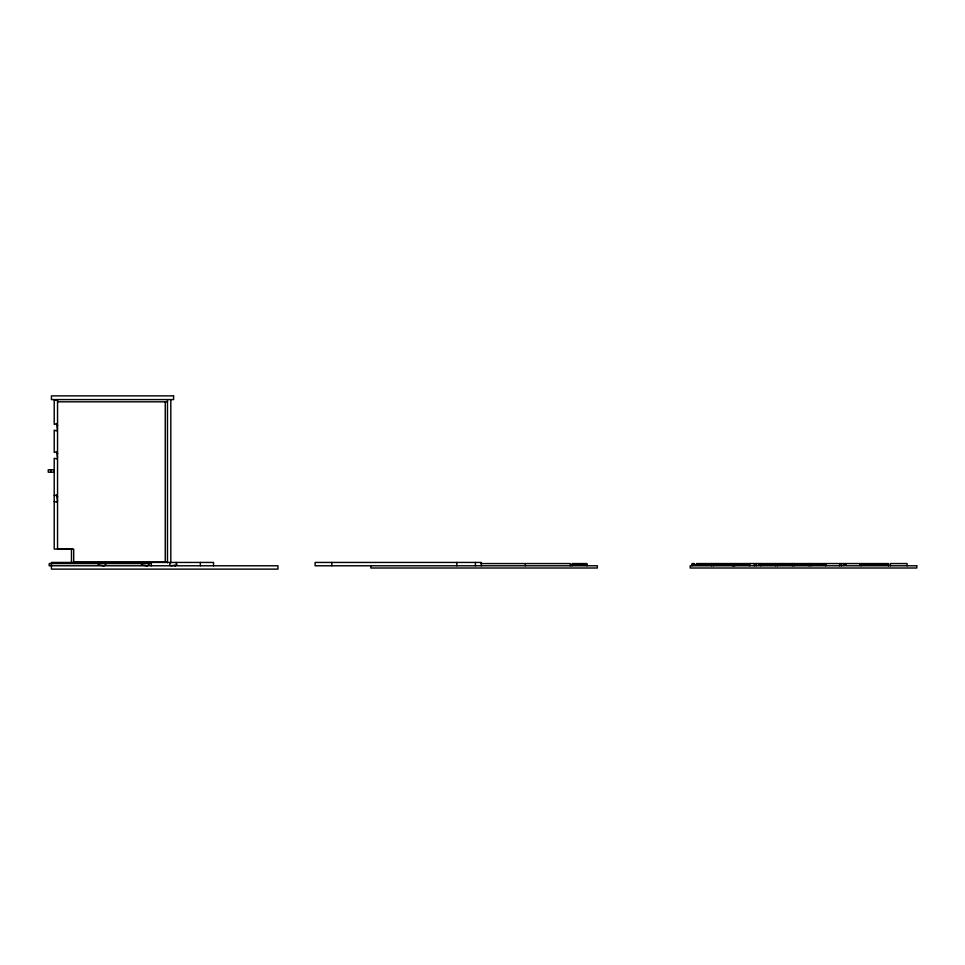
<?xml version="1.0" encoding="UTF-8"?>
<svg xmlns="http://www.w3.org/2000/svg" width="965" height="965" viewBox="0 0 965 965"><rect width="100%" height="100%" fill="white"/><g stroke="black" fill="none" stroke-linecap="round" stroke-linejoin="round"><path stroke-width="1.45" d="M54.209 501.535C56.26 501.402 58.37 504.912 56.995 496.891L57.55 496.891M98.068 564.055L99.359 563.138L98.961 562.438M141.324 564.055L142.627 563.138L142.229 562.438M105.559 564.959L103.979 565.78M148.827 564.959L147.235 565.78M104.908 562.438L104.497 563.138L105.8 564.055M148.164 562.438L147.766 563.138L149.068 564.055M176.209 562.438C175.147 563.174 179.116 565.466 175.28 565.225L175.28 565.78M57.55 400.149L54.209 400.149L54.209 424.286C54.945 425.408 57.237 421.331 56.995 425.215L57.55 425.215M57.55 401.814L167.476 401.814M57.55 425.589L56.995 425.589C58.045 432.429 56.621 430.957 54.221 430.113L54.209 452.32C54.945 453.441 57.237 449.376 56.995 453.248L57.55 453.248M57.55 453.622L56.995 453.622C58.322 461.33 56.308 458.351 54.209 458.266L54.209 549.073L73.702 549.073L73.702 562.993M54.197 469.786L48.25 469.786L48.25 472.199L54.197 472.199M57.55 496.517L56.995 496.517C57.249 492.705 54.933 496.625 54.209 495.588M58.105 548.88L71.832 548.88M73.702 562.064L167.476 562.064M480.968 563.56L570.243 563.56L570.243 565.78M572.1 564.67L586.961 564.67M692.062 564.67L711.555 564.67M713.412 564.67L732.918 564.67M734.775 564.67L749.624 564.67M775.619 564.67L758.538 564.67L758.538 563.56M777.476 564.67L792.337 564.67M794.195 564.67L809.044 564.67M810.902 564.67L825.763 564.67M859.586 564.67L888.524 564.67M170.262 562.438C170.395 564.489 166.897 566.6 174.906 565.225L174.906 565.78M141.566 564.959L146.873 565.78M98.309 564.959L103.605 565.78M907.1 565.78L907.1 563.56L890.381 563.56L890.381 565.78M888.524 565.78L888.524 563.56L777.476 563.56L777.476 565.78M861.045 563.56L861.045 565.78M846.184 563.56L846.184 564.67L843.953 564.67L843.953 563.56M841.54 563.56L841.54 565.78M839.683 563.56L839.683 565.78M825.763 563.56L825.763 565.78M810.902 563.56L810.902 565.78M809.044 563.56L809.044 565.78M794.195 563.56L794.195 565.78M792.337 563.56L792.337 565.78M776.922 564.67L776.922 563.56L733.291 563.56L733.291 565.78M775.619 563.56L775.619 565.78M760.77 563.56L760.77 565.78M756.126 563.56L756.126 565.78M754.268 563.56L754.268 565.78M749.624 563.56L749.624 565.78M734.775 563.56L734.775 565.78M732.918 565.78L732.918 563.56L696.706 563.56L696.706 564.67M718.057 563.56L718.057 564.67M715.825 563.56L715.825 564.67M713.412 563.56L713.412 565.78M711.555 563.56L711.555 565.78M694.474 564.67L694.474 563.56L692.062 563.56L692.062 565.78M586.961 565.78L586.961 563.56L572.1 563.56L572.1 565.78M525.31 563.56L525.31 565.78M481.306 565.78L481.306 562.438L315.109 562.438L315.109 565.78L597.359 565.78L597.359 568.011L370.813 568.011L370.813 565.78M475.407 562.438L475.407 565.78M456.831 562.438L456.831 565.78M331.815 562.438L331.815 565.78M213.53 565.78L213.53 562.438L51.422 562.438L51.422 569.121L277.968 569.121L277.968 565.78L49.191 565.78L49.191 563.56L151.324 563.56L151.324 565.78M200.346 562.438L200.346 565.78M170.817 399.582L170.817 562.788M167.476 399.582L167.476 562.788M165.256 401.814L165.256 562.064M71.482 549.073L71.482 562.993M57.55 399.582L57.55 549.073M50.663 469.786L50.663 472.199M173.603 395.879L51.422 395.879L51.422 399.582L173.603 399.582L173.603 395.879M916.75 565.78L690.204 565.78L690.204 568.011L916.75 568.011L916.75 565.78"/></g></svg>
